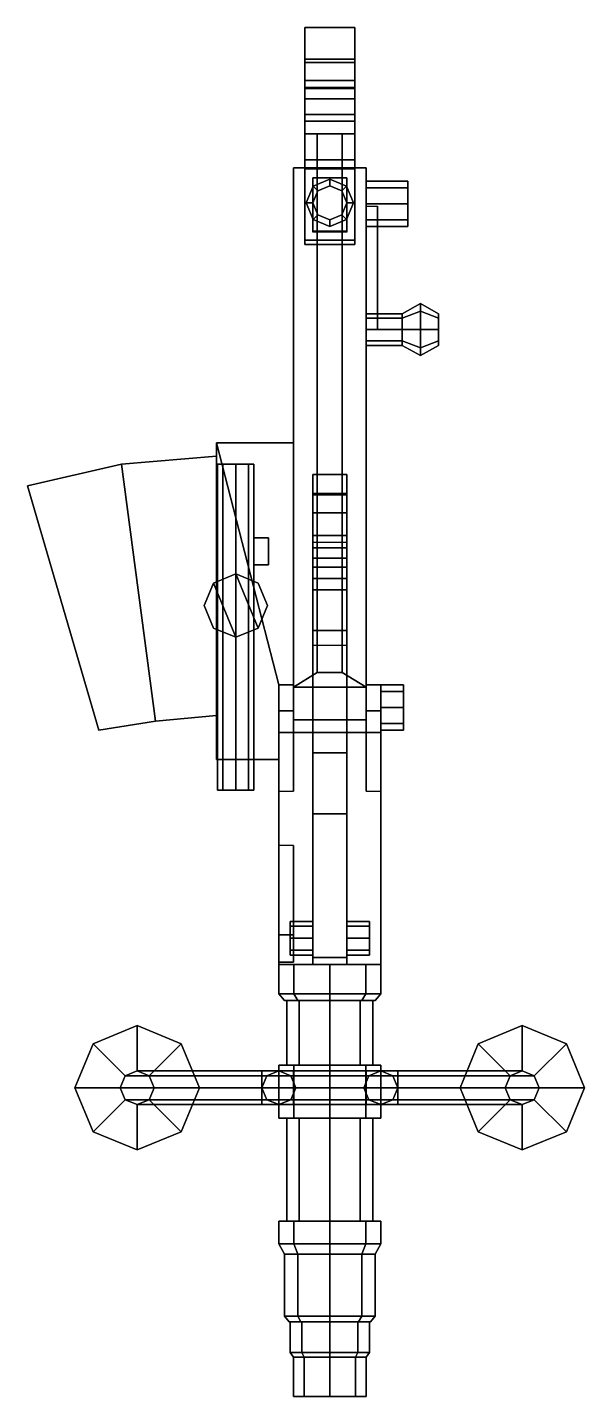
# Model space of a CAD drawing. Extents: x -2.7 to 2.2, y -29.6 to -8.
# Drawn here: x -2.67 to 2.25, y -20.09 to -7.99 of the extents above; entities that cross this region are included whole.
import ezdxf

# ---------------------------------------------------------------- set-up
doc = ezdxf.new("R2010")
doc.units = 0
doc.layers.get('0').update_dxf_attribs({"linetype": 'CONTINUOUS'})

msp = doc.modelspace()

# ---------------------------------------------------------------- linework, layer by layer
for points in [[(-0.22, -8.27, 13.79), (-0.22, -8.62, 14.05), (-0.22, -8.3, 14.32), (-0.22, -7.99, 14.03)], [(0.22, -7.99, 14.03), (0.22, -8.27, 13.79), (-0.22, -8.27, 13.79), (-0.22, -7.99, 14.03)], [(-0.22, -7.99, 14.03), (-0.22, -8.3, 14.32), (0.22, -8.3, 14.32), (0.22, -7.99, 14.03)], [(0.22, -8.3, 14.32), (0.22, -8.62, 14.05), (0.22, -8.27, 13.79), (0.22, -7.99, 14.03)], [(-0.22, -8.46, 13.52), (-0.22, -8.82, 13.69), (-0.22, -8.62, 14.05), (-0.22, -8.27, 13.79)], [(0.22, -8.27, 13.79), (0.22, -8.46, 13.52), (-0.22, -8.46, 13.52), (-0.22, -8.27, 13.79)], [(0.22, -8.46, 12.8), (0.22, -8.27, 12.3), (-0.22, -8.27, 12.3), (-0.22, -8.46, 12.8)], [(-0.22, -8.27, 12.3), (-0.22, -8.53, 12.15), (-0.22, -8.76, 12.77), (-0.22, -8.46, 12.8)], [(0.22, -8.27, 12.3), (0.22, -8.53, 12.15), (-0.22, -8.53, 12.15), (-0.22, -8.27, 12.3)], [(-0.22, -8.3, 14.32), (-0.22, -8.62, 14.05), (0.22, -8.62, 14.05), (0.22, -8.3, 14.32)], [(0.22, -8.62, 14.05), (0.22, -8.82, 13.69), (0.22, -8.46, 13.52), (0.22, -8.27, 13.79)], [(0.22, -8.76, 12.77), (0.22, -8.53, 12.15), (0.22, -8.27, 12.3), (0.22, -8.46, 12.8)], [(-0.22, -8.52, 13.28), (-0.22, -8.82, 13.69), (-0.22, -8.82, 13.69), (-0.22, -8.46, 13.52)], [(0.22, -8.46, 13.52), (0.22, -8.52, 13.28), (-0.22, -8.52, 13.28), (-0.22, -8.46, 13.52)], [(-0.22, -8.46, 12.8), (-0.22, -8.76, 12.77), (-0.22, -8.82, 13.01), (-0.22, -8.52, 13.04)], [(0.22, -8.52, 13.04), (0.22, -8.46, 12.8), (-0.22, -8.46, 12.8), (-0.22, -8.52, 13.04)], [(0.22, -8.82, 13.69), (0.22, -8.82, 13.69), (0.22, -8.52, 13.28), (0.22, -8.46, 13.52)], [(0.22, -8.82, 13.01), (0.22, -8.76, 12.77), (0.22, -8.46, 12.8), (0.22, -8.52, 13.04)], [(-0.22, -8.52, 13.04), (-0.22, -8.82, 13.01), (-0.22, -8.82, 13.69), (-0.22, -8.52, 13.28)], [(0.22, -8.52, 13.28), (0.22, -8.52, 13.04), (-0.22, -8.52, 13.04), (-0.22, -8.52, 13.28)], [(-0.22, -8.76, 12.77), (-0.22, -8.53, 12.15), (0.22, -8.53, 12.15), (0.22, -8.76, 12.77)], [(0.22, -8.82, 13.69), (0.22, -8.82, 13.01), (0.22, -8.52, 13.04), (0.22, -8.52, 13.28)], [(-0.22, -8.62, 14.05), (-0.22, -8.82, 13.69), (0.22, -8.82, 13.69), (0.22, -8.62, 14.05)], [(-0.22, -8.82, 13.01), (-0.22, -8.76, 12.77), (0.22, -8.76, 12.77), (0.22, -8.82, 13.01)], [(-0.22, -8.82, 12.71), (-0.22, -8.93, 12.71), (-0.22, -8.93, 14.15), (-0.22, -8.82, 14.15)], [(0.22, -8.82, 14.15), (0.22, -8.82, 12.71), (-0.22, -8.82, 12.71), (-0.22, -8.82, 14.15)], [(0.22, -8.82, 12.71), (0.22, -8.93, 12.71), (-0.22, -8.93, 12.71), (-0.22, -8.82, 12.71)], [(-0.22, -8.82, 14.15), (-0.22, -8.93, 14.15), (0.22, -8.93, 14.15), (0.22, -8.82, 14.15)], [(0.22, -8.93, 14.15), (0.22, -8.93, 12.71), (0.22, -8.82, 12.71), (0.22, -8.82, 14.15)], [(-0.22, -8.93, 14.15), (-0.22, -8.93, 12.71), (0.22, -8.93, 12.71), (0.22, -8.93, 14.15)], [(0.22, -8.93, 12.94), (0.22, -9.23, 12.94), (-0.22, -9.23, 12.94), (-0.22, -8.93, 12.94)], [(-0.22, -8.93, 13.5), (-0.22, -9.23, 13.5), (0.22, -9.23, 13.5), (0.22, -8.93, 13.5)], [(-0.22, -8.93, 12.94), (-0.22, -9.23, 12.94), (-0.22, -9.23, 13.5), (-0.22, -8.93, 13.5)], [(-0.11, -8.93, 13.91), (-0.11, -13.69, 13.91), (-0.11, -13.69, 14.11), (-0.11, -8.93, 14.11)], [(0.11, -8.93, 13.91), (0.11, -13.69, 13.91), (-0.11, -13.69, 13.91), (-0.11, -8.93, 13.91)], [(-0.11, -8.93, 14.11), (-0.11, -13.69, 14.11), (0.11, -13.69, 14.11), (0.11, -8.93, 14.11)], [(0.11, -13.69, 14.11), (0.11, -13.69, 13.91), (0.11, -8.93, 13.91), (0.11, -8.93, 14.11)], [(0.22, -9.23, 13.5), (0.22, -9.23, 12.94), (0.22, -8.93, 12.94), (0.22, -8.93, 13.5)], [(-0.22, -9.24, 10.44), (-0.22, -9.87, 10.44), (-0.22, -9.91, 10.57), (-0.22, -9.16, 10.57)], [(0.22, -9.16, 10.57), (0.22, -9.24, 10.44), (-0.22, -9.24, 10.44), (-0.22, -9.16, 10.57)], [(-0.22, -9.16, 10.57), (-0.22, -9.91, 10.57), (0.22, -9.91, 10.57), (0.22, -9.16, 10.57)], [(0.22, -9.91, 10.57), (0.22, -9.87, 10.44), (0.22, -9.24, 10.44), (0.22, -9.16, 10.57)], [(-0.32, -9.23, 12.79), (-0.32, -14.22, 12.79), (-0.32, -14.22, 13.7), (-0.32, -9.23, 13.7)], [(-0.32, -9.23, 13.7), (-0.32, -14.22, 13.7), (0.32, -14.22, 13.7), (0.32, -9.23, 13.7)], [(0.32, -9.23, 13.7), (0.32, -9.23, 12.79), (-0.32, -9.23, 12.79), (-0.32, -9.23, 13.7)], [(0.32, -9.23, 12.79), (0.32, -14.22, 12.79), (-0.32, -14.22, 12.79), (-0.32, -9.23, 12.79)], [(0.22, -9.24, 10.44), (0.22, -9.87, 10.44), (-0.22, -9.87, 10.44), (-0.22, -9.24, 10.44)], [(0.32, -14.22, 13.7), (0.32, -14.22, 12.79), (0.32, -9.23, 12.79), (0.32, -9.23, 13.7)], [(-0.148, -9.392, 10.65), (-0.21, -9.54, 10.65), (-0.21, -9.54, 11.31), (-0.148, -9.392, 11.31)], [(-0.148, -9.392, 11.31), (-0.21, -9.54, 11.31), (-0.15, -9.54, 11.31), (-0.106, -9.434, 11.31)], [(0.15, -9.32, 12.79), (0.15, -9.32, 12.31), (-0.15, -9.32, 12.31), (-0.15, -9.32, 12.79)], [(-0.15, -9.32, 12.31), (-0.15, -9.79, 12.31), (-0.15, -9.8, 12.79), (-0.15, -9.32, 12.79)], [(0.15, -9.32, 12.31), (0.15, -9.79, 12.31), (-0.15, -9.79, 12.31), (-0.15, -9.32, 12.31)], [(-0.106, -9.434, 11.31), (-0.15, -9.54, 11.31), (-0.15, -9.54, 12.31), (-0.106, -9.434, 12.31)], [(-0.106, -9.434, 10.57), (-0.15, -9.54, 10.57), (-0.15, -9.54, 10.65), (-0.106, -9.434, 10.65)], [(0, -9.33, 10.65), (-0.148, -9.392, 10.65), (-0.148, -9.392, 11.31), (0, -9.33, 11.31)], [(0, -9.33, 11.31), (-0.148, -9.392, 11.31), (-0.106, -9.434, 11.31), (0, -9.39, 11.31)], [(0, -9.39, 11.31), (-0.106, -9.434, 11.31), (-0.106, -9.434, 12.31), (0, -9.39, 12.31)], [(0, -9.39, 10.57), (-0.106, -9.434, 10.57), (-0.106, -9.434, 10.65), (0, -9.39, 10.65)], [(0.148, -9.392, 10.65), (0, -9.33, 10.65), (0, -9.33, 11.31), (0.148, -9.392, 11.31)], [(0.148, -9.392, 11.31), (0, -9.33, 11.31), (0, -9.39, 11.31), (0.106, -9.434, 11.31)], [(0.106, -9.434, 11.31), (0, -9.39, 11.31), (0, -9.39, 12.31), (0.106, -9.434, 12.31)], [(0.106, -9.434, 10.57), (0, -9.39, 10.57), (0, -9.39, 10.65), (0.106, -9.434, 10.65)], [(0.21, -9.54, 11.31), (0.148, -9.392, 11.31), (0.106, -9.434, 11.31), (0.15, -9.54, 11.31)], [(0.15, -9.54, 11.31), (0.106, -9.434, 11.31), (0.106, -9.434, 12.31), (0.15, -9.54, 12.31)], [(0.15, -9.54, 10.57), (0.106, -9.434, 10.57), (0.106, -9.434, 10.65), (0.15, -9.54, 10.65)], [(0.21, -9.54, 10.65), (0.148, -9.392, 10.65), (0.148, -9.392, 11.31), (0.21, -9.54, 11.31)], [(0.15, -9.8, 12.79), (0.15, -9.79, 12.31), (0.15, -9.32, 12.31), (0.15, -9.32, 12.79)], [(0.69, -9.409, 13.381), (0.69, -9.35, 13.24), (0.32, -9.35, 13.24), (0.32, -9.409, 13.381)], [(0.69, -9.35, 13.24), (0.69, -9.409, 13.099), (0.32, -9.409, 13.099), (0.32, -9.35, 13.24)], [(0.69, -9.55, 13.44), (0.69, -9.409, 13.381), (0.32, -9.409, 13.381), (0.32, -9.55, 13.44)], [(0.69, -9.409, 13.099), (0.69, -9.55, 13.04), (0.32, -9.55, 13.04), (0.32, -9.409, 13.099)], [(0.69, -9.691, 13.381), (0.69, -9.35, 13.24), (0.69, -9.409, 13.381), (0.69, -9.55, 13.44)], [(0.69, -9.75, 13.24), (0.69, -9.409, 13.099), (0.69, -9.35, 13.24), (0.69, -9.691, 13.381)], [(0.69, -9.691, 13.099), (0.69, -9.55, 13.04), (0.69, -9.409, 13.099), (0.69, -9.75, 13.24)], [(-0.21, -9.54, 10.65), (-0.148, -9.688, 10.65), (-0.148, -9.688, 11.31), (-0.21, -9.54, 11.31)], [(-0.21, -9.54, 11.31), (-0.148, -9.688, 11.31), (-0.106, -9.646, 11.31), (-0.15, -9.54, 11.31)], [(-0.15, -9.54, 11.31), (-0.106, -9.646, 11.31), (-0.106, -9.646, 12.31), (-0.15, -9.54, 12.31)], [(-0.15, -9.54, 10.57), (-0.106, -9.646, 10.57), (-0.106, -9.646, 10.65), (-0.15, -9.54, 10.65)], [(0.106, -9.646, 11.31), (0.15, -9.54, 11.31), (0.15, -9.54, 12.31), (0.106, -9.646, 12.31)], [(0.106, -9.646, 10.57), (0.15, -9.54, 10.57), (0.15, -9.54, 10.65), (0.106, -9.646, 10.65)], [(0.148, -9.688, 11.31), (0.21, -9.54, 11.31), (0.15, -9.54, 11.31), (0.106, -9.646, 11.31)], [(0.148, -9.688, 10.65), (0.21, -9.54, 10.65), (0.21, -9.54, 11.31), (0.148, -9.688, 11.31)], [(0.69, -9.691, 13.381), (0.69, -9.55, 13.44), (0.32, -9.55, 13.44), (0.32, -9.691, 13.381)], [(0.69, -9.55, 13.04), (0.69, -9.691, 13.099), (0.32, -9.691, 13.099), (0.32, -9.55, 13.04)], [(-0.148, -9.688, 11.31), (0, -9.75, 11.31), (0, -9.69, 11.31), (-0.106, -9.646, 11.31)], [(-0.106, -9.646, 11.31), (0, -9.69, 11.31), (0, -9.69, 12.31), (-0.106, -9.646, 12.31)], [(-0.106, -9.646, 10.57), (0, -9.69, 10.57), (0, -9.69, 10.65), (-0.106, -9.646, 10.65)], [(0, -9.69, 11.31), (0.106, -9.646, 11.31), (0.106, -9.646, 12.31), (0, -9.69, 12.31)], [(0, -9.69, 10.57), (0.106, -9.646, 10.57), (0.106, -9.646, 10.65), (0, -9.69, 10.65)], [(0, -9.75, 11.31), (0.148, -9.688, 11.31), (0.106, -9.646, 11.31), (0, -9.69, 11.31)], [(0.42, -9.57, 13.06), (0.42, -10.66, 13.11), (0.32, -10.66, 13.11), (0.32, -9.57, 13.06)], [(0.42, -10.66, 13.39), (0.42, -10.66, 13.11), (0.42, -9.57, 13.06), (0.42, -9.69, 13.38)], [(-0.15, -9.8, 12.79), (-0.15, -9.79, 12.31), (0.15, -9.79, 12.31), (0.15, -9.8, 12.79)], [(-0.148, -9.688, 10.65), (0, -9.75, 10.65), (0, -9.75, 11.31), (-0.148, -9.688, 11.31)], [(0, -9.75, 10.65), (0.148, -9.688, 10.65), (0.148, -9.688, 11.31), (0, -9.75, 11.31)], [(0.32, -9.69, 13.38), (0.32, -10.66, 13.39), (0.42, -10.66, 13.39), (0.42, -9.69, 13.38)], [(0.69, -9.75, 13.24), (0.69, -9.691, 13.381), (0.32, -9.691, 13.381), (0.32, -9.75, 13.24)], [(0.69, -9.691, 13.099), (0.69, -9.75, 13.24), (0.32, -9.75, 13.24), (0.32, -9.691, 13.099)], [(-0.22, -9.91, 10.57), (-0.22, -9.87, 10.44), (0.22, -9.87, 10.44), (0.22, -9.91, 10.57)], [(0.64, -10.561, 13.349), (0.64, -10.52, 13.25), (0.32, -10.52, 13.25), (0.32, -10.561, 13.349)], [(0.64, -10.52, 13.25), (0.64, -10.561, 13.151), (0.32, -10.561, 13.151), (0.32, -10.52, 13.25)], [(0.64, -10.52, 13.25), (0.64, -10.561, 13.349), (0.8, -10.497, 13.413), (0.8, -10.43, 13.25)], [(0.64, -10.561, 13.151), (0.64, -10.52, 13.25), (0.8, -10.43, 13.25), (0.8, -10.497, 13.087)], [(0.64, -10.561, 13.349), (0.64, -10.66, 13.39), (0.8, -10.66, 13.48), (0.8, -10.497, 13.413)], [(0.64, -10.66, 13.11), (0.64, -10.561, 13.151), (0.8, -10.497, 13.087), (0.8, -10.66, 13.02)], [(0.96, -10.561, 13.349), (0.96, -10.52, 13.25), (0.8, -10.43, 13.25), (0.8, -10.497, 13.413)], [(0.96, -10.52, 13.25), (0.96, -10.561, 13.151), (0.8, -10.497, 13.087), (0.8, -10.43, 13.25)], [(0.96, -10.66, 13.39), (0.96, -10.561, 13.349), (0.8, -10.497, 13.413), (0.8, -10.66, 13.48)], [(0.96, -10.561, 13.151), (0.96, -10.66, 13.11), (0.8, -10.66, 13.02), (0.8, -10.497, 13.087)], [(0.96, -10.759, 13.349), (0.96, -10.52, 13.25), (0.96, -10.561, 13.349), (0.96, -10.66, 13.39)], [(0.96, -10.8, 13.25), (0.96, -10.561, 13.151), (0.96, -10.52, 13.25), (0.96, -10.759, 13.349)], [(0.64, -10.66, 13.39), (0.64, -10.561, 13.349), (0.32, -10.561, 13.349), (0.32, -10.66, 13.39)], [(0.64, -10.561, 13.151), (0.64, -10.66, 13.11), (0.32, -10.66, 13.11), (0.32, -10.561, 13.151)], [(0.96, -10.759, 13.151), (0.96, -10.66, 13.11), (0.96, -10.561, 13.151), (0.96, -10.8, 13.25)], [(0.64, -10.759, 13.349), (0.64, -10.66, 13.39), (0.32, -10.66, 13.39), (0.32, -10.759, 13.349)], [(0.64, -10.66, 13.11), (0.64, -10.759, 13.151), (0.32, -10.759, 13.151), (0.32, -10.66, 13.11)], [(0.64, -10.8, 13.25), (0.64, -10.759, 13.349), (0.32, -10.759, 13.349), (0.32, -10.8, 13.25)], [(0.64, -10.759, 13.151), (0.64, -10.8, 13.25), (0.32, -10.8, 13.25), (0.32, -10.759, 13.151)], [(0.64, -10.66, 13.39), (0.64, -10.759, 13.349), (0.8, -10.823, 13.413), (0.8, -10.66, 13.48)], [(0.64, -10.759, 13.151), (0.64, -10.66, 13.11), (0.8, -10.66, 13.02), (0.8, -10.823, 13.087)], [(0.64, -10.759, 13.349), (0.64, -10.8, 13.25), (0.8, -10.89, 13.25), (0.8, -10.823, 13.413)], [(0.64, -10.8, 13.25), (0.64, -10.759, 13.151), (0.8, -10.823, 13.087), (0.8, -10.89, 13.25)], [(0.96, -10.759, 13.349), (0.96, -10.66, 13.39), (0.8, -10.66, 13.48), (0.8, -10.823, 13.413)], [(0.96, -10.66, 13.11), (0.96, -10.759, 13.151), (0.8, -10.823, 13.087), (0.8, -10.66, 13.02)], [(0.96, -10.8, 13.25), (0.96, -10.759, 13.349), (0.8, -10.823, 13.413), (0.8, -10.89, 13.25)], [(0.96, -10.759, 13.151), (0.96, -10.8, 13.25), (0.8, -10.89, 13.25), (0.8, -10.823, 13.087)], [(-1, -11.66, 13.09), (-1, -14.46, 13.09), (-1, -14.46, 13.53), (-1, -11.66, 13.53)], [(-0.45, -13.8, 13.09), (-0.45, -14.46, 13.09), (-1, -14.46, 13.09), (-1, -11.66, 13.09)], [(-1, -11.66, 13.53), (-1, -14.46, 13.53), (-0.45, -14.46, 13.53), (-0.45, -13.8, 13.53)], [(-0.32, -11.66, 13.53), (-0.32, -11.66, 13.09), (-1, -11.66, 13.09), (-1, -11.66, 13.53)], [(-0.32, -11.66, 13.09), (-0.32, -13.8, 13.09), (-0.45, -13.8, 13.09), (-1, -11.66, 13.09)], [(-1, -11.66, 13.53), (-0.45, -13.8, 13.53), (-0.32, -13.8, 13.53), (-0.32, -11.66, 13.53)], [(-1.84, -11.85, 13.12), (-1.54, -14.12, 13.12), (-2.04, -14.2, 13.12), (-2.67, -12.04, 13.12)], [(-2.67, -12.04, 13.46), (-2.04, -14.2, 13.46), (-1.54, -14.12, 13.46), (-1.84, -11.85, 13.46)], [(-2.67, -12.04, 13.12), (-2.67, -12.04, 13.46), (-1.84, -11.85, 13.46), (-1.84, -11.85, 13.12)], [(-1.84, -11.85, 13.12), (-1.84, -11.85, 13.46), (-1, -11.78, 13.46), (-1, -11.78, 13.12)], [(-1.84, -11.85, 13.46), (-1.54, -14.12, 13.46), (-1, -14.07, 13.46), (-1, -11.78, 13.46)], [(-1, -11.78, 13.12), (-1, -14.07, 13.12), (-1.54, -14.12, 13.12), (-1.84, -11.85, 13.12)], [(-0.943, -11.85, 14.033), (-0.99, -11.85, 13.92), (-0.99, -14.73, 13.92), (-0.943, -14.73, 14.033)], [(-0.99, -11.85, 13.92), (-0.943, -11.85, 13.807), (-0.943, -14.73, 13.807), (-0.99, -14.73, 13.92)], [(-0.717, -11.85, 14.033), (-0.99, -11.85, 13.92), (-0.943, -11.85, 14.033), (-0.83, -11.85, 14.08)], [(-0.67, -11.85, 13.92), (-0.943, -11.85, 13.807), (-0.99, -11.85, 13.92), (-0.717, -11.85, 14.033)], [(-0.83, -11.85, 14.08), (-0.943, -11.85, 14.033), (-0.943, -14.73, 14.033), (-0.83, -14.73, 14.08)], [(-0.943, -11.85, 13.807), (-0.83, -11.85, 13.76), (-0.83, -14.73, 13.76), (-0.943, -14.73, 13.807)], [(-0.717, -11.85, 13.807), (-0.83, -11.85, 13.76), (-0.943, -11.85, 13.807), (-0.67, -11.85, 13.92)], [(-0.717, -11.85, 14.033), (-0.83, -11.85, 14.08), (-0.83, -14.73, 14.08), (-0.717, -14.73, 14.033)], [(-0.83, -11.85, 13.76), (-0.717, -11.85, 13.807), (-0.717, -14.73, 13.807), (-0.83, -14.73, 13.76)], [(-0.67, -11.85, 13.92), (-0.717, -11.85, 14.033), (-0.717, -14.73, 14.033), (-0.67, -14.73, 13.92)], [(-0.717, -11.85, 13.807), (-0.67, -11.85, 13.92), (-0.67, -14.73, 13.92), (-0.717, -14.73, 13.807)], [(-0.15, -11.94, 12.02), (-0.15, -12.48, 12.03), (-0.15, -12.59, 12.36), (-0.15, -12.12, 12.59)], [(0.15, -12.12, 12.59), (0.15, -11.94, 12.02), (-0.15, -11.94, 12.02), (-0.15, -12.12, 12.59)], [(0.15, -11.94, 12.02), (0.15, -11.94, 11.91), (-0.15, -11.94, 11.91), (-0.15, -11.94, 12.02)], [(-0.15, -11.94, 11.91), (-0.15, -12.48, 11.75), (-0.15, -12.48, 12.03), (-0.15, -11.94, 12.02)], [(-0.15, -12.11, 11.8), (-0.15, -12.28, 11.74), (-0.15, -12.48, 11.75), (-0.15, -11.94, 11.91)], [(0.15, -11.94, 11.91), (0.15, -12.11, 11.8), (-0.15, -12.11, 11.8), (-0.15, -11.94, 11.91)], [(0.15, -12.59, 12.36), (0.15, -12.48, 12.03), (0.15, -11.94, 12.02), (0.15, -12.12, 12.59)], [(0.15, -12.48, 12.03), (0.15, -12.48, 11.75), (0.15, -11.94, 11.91), (0.15, -11.94, 12.02)], [(0.15, -12.48, 11.75), (0.15, -12.28, 11.74), (0.15, -12.11, 11.8), (0.15, -11.94, 11.91)], [(-2.04, -14.2, 13.12), (-2.04, -14.2, 13.46), (-2.67, -12.04, 13.46), (-2.67, -12.04, 13.12)], [(0.15, -12.11, 11.8), (0.15, -12.28, 11.74), (-0.15, -12.28, 11.74), (-0.15, -12.11, 11.8)], [(0.15, -12.12, 12.79), (0.15, -12.12, 12.59), (-0.15, -12.12, 12.59), (-0.15, -12.12, 12.79)], [(-0.15, -12.12, 12.59), (-0.15, -12.59, 12.36), (-0.15, -12.68, 12.79), (-0.15, -12.12, 12.79)], [(-0.15, -12.12, 12.79), (-0.15, -12.68, 12.79), (0.15, -12.68, 12.79), (0.15, -12.12, 12.79)], [(0.15, -12.68, 12.79), (0.15, -12.59, 12.36), (0.15, -12.12, 12.59), (0.15, -12.12, 12.79)], [(-0.15, -12.48, 11.75), (-0.15, -12.28, 11.74), (0.15, -12.28, 11.74), (0.15, -12.48, 11.75)], [(-0.67, -12.5, 13.53), (-0.67, -12.74, 13.53), (-0.67, -12.74, 14.35), (-0.67, -12.5, 14.35)], [(-0.54, -12.5, 14.35), (-0.54, -12.5, 13.53), (-0.67, -12.5, 13.53), (-0.67, -12.5, 14.35)], [(-0.67, -12.5, 14.35), (-0.67, -12.74, 14.35), (-0.54, -12.74, 14.35), (-0.54, -12.5, 14.35)], [(-0.54, -12.74, 14.35), (-0.54, -12.74, 13.53), (-0.54, -12.5, 13.53), (-0.54, -12.5, 14.35)], [(-0.15, -12.59, 12.36), (-0.15, -12.48, 12.03), (0.15, -12.48, 12.03), (0.15, -12.59, 12.36)], [(-0.15, -12.48, 12.03), (-0.15, -12.48, 11.75), (0.15, -12.48, 11.75), (0.15, -12.48, 12.03)], [(-0.15, -12.54, 12.21), (-0.15, -12.76, 12.14), (-0.15, -12.96, 12.26), (-0.15, -12.59, 12.36)], [(0.15, -12.54, 12.21), (0.15, -12.76, 12.14), (-0.15, -12.76, 12.14), (-0.15, -12.54, 12.21)], [(0.15, -12.96, 12.26), (0.15, -12.76, 12.14), (0.15, -12.54, 12.21), (0.15, -12.59, 12.36)], [(-0.15, -12.68, 12.79), (-0.15, -12.59, 12.36), (0.15, -12.59, 12.36), (0.15, -12.68, 12.79)], [(-0.15, -12.59, 12.36), (-0.15, -12.96, 12.26), (0.15, -12.96, 12.26), (0.15, -12.59, 12.36)], [(-0.83, -12.82, 14.08), (-1.028, -12.902, 14.08), (-1.028, -12.902, 14.29), (-0.83, -12.82, 14.29)], [(-0.632, -13.298, 14.29), (-0.83, -12.82, 14.29), (-1.028, -12.902, 14.29), (-0.83, -13.38, 14.29)], [(-0.632, -12.902, 14.08), (-0.83, -12.82, 14.08), (-0.83, -12.82, 14.29), (-0.632, -12.902, 14.29)], [(-0.55, -13.1, 14.29), (-0.632, -12.902, 14.29), (-0.83, -12.82, 14.29), (-0.632, -13.298, 14.29)], [(-0.67, -12.74, 14.35), (-0.67, -12.74, 13.53), (-0.54, -12.74, 13.53), (-0.54, -12.74, 14.35)], [(-0.15, -12.76, 12.14), (-0.15, -12.86, 11.97), (-0.15, -13.32, 12.26), (-0.15, -12.96, 12.26)], [(0.15, -12.76, 12.14), (0.15, -12.86, 11.97), (-0.15, -12.86, 11.97), (-0.15, -12.76, 12.14)], [(0.15, -13.32, 12.26), (0.15, -12.86, 11.97), (0.15, -12.76, 12.14), (0.15, -12.96, 12.26)], [(-1.028, -12.902, 14.08), (-1.11, -13.1, 14.08), (-1.11, -13.1, 14.29), (-1.028, -12.902, 14.29)], [(-0.83, -13.38, 14.29), (-1.028, -12.902, 14.29), (-1.11, -13.1, 14.29), (-1.028, -13.298, 14.29)], [(-0.55, -13.1, 14.08), (-0.632, -12.902, 14.08), (-0.632, -12.902, 14.29), (-0.55, -13.1, 14.29)], [(-0.15, -12.86, 11.97), (-0.15, -14.4, 11.97), (-0.15, -14.94, 12.44), (-0.15, -13.32, 12.26)], [(0.15, -12.86, 11.97), (0.15, -14.4, 11.97), (-0.15, -14.4, 11.97), (-0.15, -12.86, 11.97)], [(0.15, -14.94, 12.44), (0.15, -14.4, 11.97), (0.15, -12.86, 11.97), (0.15, -13.32, 12.26)], [(-0.15, -12.96, 12.26), (-0.15, -13.32, 12.26), (0.15, -13.32, 12.26), (0.15, -12.96, 12.26)], [(-1.11, -13.1, 14.08), (-1.028, -13.298, 14.08), (-1.028, -13.298, 14.29), (-1.11, -13.1, 14.29)], [(-0.632, -13.298, 14.08), (-0.55, -13.1, 14.08), (-0.55, -13.1, 14.29), (-0.632, -13.298, 14.29)], [(-1.028, -13.298, 14.08), (-0.83, -13.38, 14.08), (-0.83, -13.38, 14.29), (-1.028, -13.298, 14.29)], [(-0.83, -13.38, 14.08), (-0.632, -13.298, 14.08), (-0.632, -13.298, 14.29), (-0.83, -13.38, 14.29)], [(-0.15, -13.32, 12.26), (-0.15, -14.94, 12.44), (-0.15, -16.27, 12.79), (-0.15, -13.45, 12.79)], [(0.15, -13.45, 12.79), (0.15, -13.32, 12.26), (-0.15, -13.32, 12.26), (-0.15, -13.45, 12.79)], [(0.15, -16.27, 12.79), (0.15, -14.94, 12.44), (0.15, -13.32, 12.26), (0.15, -13.45, 12.79)], [(-0.11, -13.69, 14.11), (-0.32, -13.82, 14.11), (0.32, -13.82, 14.11), (0.11, -13.69, 14.11)], [(-0.11, -13.69, 13.91), (-0.32, -13.82, 13.91), (-0.32, -13.82, 14.11), (-0.11, -13.69, 14.11)], [(0.11, -13.69, 13.91), (0.32, -13.82, 13.91), (-0.32, -13.82, 13.91), (-0.11, -13.69, 13.91)], [(0.32, -13.82, 14.11), (0.32, -13.82, 13.91), (0.11, -13.69, 13.91), (0.11, -13.69, 14.11)], [(-0.45, -14.22, 13.7), (-0.45, -14.74, 13.7), (-0.45, -14.03, 14.15), (-0.45, -13.8, 14.15)], [(-0.32, -13.8, 14.15), (-0.32, -14.22, 13.7), (-0.45, -14.22, 13.7), (-0.45, -13.8, 14.15)], [(-0.45, -13.8, 14.15), (-0.45, -14.03, 14.15), (-0.32, -14.03, 14.15), (-0.32, -13.8, 14.15)], [(-0.32, -14.03, 14.15), (-0.32, -14.74, 13.7), (-0.32, -14.22, 13.7), (-0.32, -13.8, 14.15)], [(-0.32, -14.11, 13.91), (-0.32, -13.82, 13.91), (0.32, -13.82, 13.91), (0.32, -14.11, 13.91)], [(0.32, -14.11, 14.11), (0.32, -13.82, 14.11), (-0.32, -13.82, 14.11), (-0.32, -14.11, 14.11)], [(-0.32, -13.82, 14.11), (-0.32, -13.82, 13.91), (-0.32, -14.11, 13.91), (-0.32, -14.11, 14.11)], [(0.32, -13.8, 14.15), (0.32, -14.03, 14.15), (0.45, -14.03, 14.15), (0.45, -13.8, 14.15)], [(0.45, -13.8, 14.15), (0.45, -14.22, 13.7), (0.32, -14.22, 13.7), (0.32, -13.8, 14.15)], [(0.32, -14.22, 13.7), (0.32, -14.74, 13.7), (0.32, -14.03, 14.15), (0.32, -13.8, 14.15)], [(0.32, -14.11, 13.91), (0.32, -13.82, 13.91), (0.32, -13.82, 14.11), (0.32, -14.11, 14.11)], [(0.45, -14.03, 14.15), (0.45, -14.74, 13.7), (0.45, -14.22, 13.7), (0.45, -13.8, 14.15)], [(0.65, -13.859, 14.101), (0.65, -13.8, 13.96), (0.45, -13.8, 13.96), (0.45, -13.859, 14.101)], [(0.65, -13.8, 13.96), (0.65, -13.859, 13.819), (0.45, -13.859, 13.819), (0.45, -13.8, 13.96)], [(0.45, -13.8, 13.96), (0.45, -13.859, 13.819), (0.45, -14, 13.76), (0.45, -14.141, 13.819)], [(0.45, -13.8, 13.96), (0.45, -14.141, 13.819), (0.45, -14.2, 13.96), (0.45, -14.141, 14.101)], [(0.45, -13.859, 14.101), (0.45, -13.8, 13.96), (0.45, -14.141, 14.101), (0.45, -14, 14.16)], [(0.65, -14, 14.16), (0.65, -13.859, 14.101), (0.45, -13.859, 14.101), (0.45, -14, 14.16)], [(0.65, -13.859, 13.819), (0.65, -14, 13.76), (0.45, -14, 13.76), (0.45, -13.859, 13.819)], [(0.65, -14.2, 13.96), (0.65, -13.859, 13.819), (0.65, -13.8, 13.96), (0.65, -13.859, 14.101)], [(0.65, -14.141, 14.101), (0.65, -14.2, 13.96), (0.65, -13.859, 14.101), (0.65, -14, 14.16)], [(0.65, -14.2, 13.96), (0.65, -14.141, 13.819), (0.65, -14, 13.76), (0.65, -13.859, 13.819)], [(-0.45, -14.03, 14.15), (-0.45, -14.74, 13.7), (-0.32, -14.74, 13.7), (-0.32, -14.03, 14.15)], [(0.32, -14.03, 14.15), (0.32, -14.74, 13.7), (0.45, -14.74, 13.7), (0.45, -14.03, 14.15)], [(0.65, -14.141, 14.101), (0.65, -14, 14.16), (0.45, -14, 14.16), (0.45, -14.141, 14.101)], [(0.65, -14, 13.76), (0.65, -14.141, 13.819), (0.45, -14.141, 13.819), (0.45, -14, 13.76)], [(-1.54, -14.12, 13.12), (-1.54, -14.12, 13.46), (-2.04, -14.2, 13.46), (-2.04, -14.2, 13.12)], [(-1, -14.07, 13.12), (-1, -14.07, 13.46), (-1.54, -14.12, 13.46), (-1.54, -14.12, 13.12)], [(-0.32, -14.11, 14.11), (-0.32, -14.11, 13.91), (0.32, -14.11, 13.91), (0.32, -14.11, 14.11)], [(0.65, -14.2, 13.96), (0.65, -14.141, 14.101), (0.45, -14.141, 14.101), (0.45, -14.2, 13.96)], [(0.65, -14.141, 13.819), (0.65, -14.2, 13.96), (0.45, -14.2, 13.96), (0.45, -14.141, 13.819)], [(0.45, -14.22, 13.7), (0.45, -14.22, 12.79), (-0.45, -14.22, 12.79), (-0.45, -14.22, 13.7)], [(-0.45, -14.22, 12.79), (-0.45, -16.27, 12.79), (-0.45, -16.27, 13.7), (-0.45, -14.22, 13.7)], [(0.45, -14.22, 12.79), (0.45, -16.27, 12.79), (-0.45, -16.27, 12.79), (-0.45, -14.22, 12.79)], [(-0.45, -14.22, 13.7), (-0.45, -16.27, 13.7), (0.45, -16.27, 13.7), (0.45, -14.22, 13.7)], [(-0.32, -14.22, 13.7), (-0.32, -14.22, 12.79), (0.32, -14.22, 12.79), (0.32, -14.22, 13.7)], [(0.45, -16.27, 13.7), (0.45, -16.27, 12.79), (0.45, -14.22, 12.79), (0.45, -14.22, 13.7)], [(-1, -14.46, 13.53), (-1, -14.46, 13.09), (-0.45, -14.46, 13.09), (-0.45, -14.46, 13.53)], [(-0.15, -14.94, 12.44), (-0.15, -14.4, 11.97), (0.15, -14.4, 11.97), (0.15, -14.94, 12.44)], [(-0.67, -14.73, 13.92), (-0.943, -14.73, 14.033), (-0.99, -14.73, 13.92), (-0.717, -14.73, 13.807)], [(-0.717, -14.73, 13.807), (-0.99, -14.73, 13.92), (-0.943, -14.73, 13.807), (-0.83, -14.73, 13.76)], [(-0.717, -14.73, 14.033), (-0.83, -14.73, 14.08), (-0.943, -14.73, 14.033), (-0.67, -14.73, 13.92)], [(-0.15, -14.94, 12.44), (-0.15, -16.21, 12.49), (-0.15, -16.27, 12.79)], [(0.15, -14.94, 12.44), (0.15, -16.21, 12.49), (-0.15, -16.21, 12.49), (-0.15, -14.94, 12.44)], [(0.15, -16.27, 12.79), (0.15, -16.21, 12.49), (0.15, -14.94, 12.44), (0.15, -16.27, 12.79)], [(-0.45, -15.22, 13.7), (-0.45, -16.25, 13.7), (-0.45, -16.25, 13.91), (-0.45, -16.01, 13.91)], [(-0.32, -16.01, 13.91), (-0.32, -15.22, 13.7), (-0.45, -15.22, 13.7), (-0.45, -16.01, 13.91)], [(-0.32, -16.25, 13.91), (-0.32, -16.25, 13.7), (-0.32, -15.22, 13.7), (-0.32, -16.01, 13.91)], [(-0.15, -15.934, 12.746), (-0.15, -15.89, 12.64), (-0.35, -15.89, 12.64), (-0.35, -15.934, 12.746)], [(-0.15, -15.89, 12.64), (-0.15, -15.934, 12.534), (-0.35, -15.934, 12.534), (-0.35, -15.89, 12.64)], [(-0.35, -15.934, 12.534), (-0.35, -16.19, 12.64), (-0.35, -16.146, 12.746), (-0.35, -15.89, 12.64)], [(-0.35, -15.89, 12.64), (-0.35, -16.146, 12.746), (-0.35, -16.04, 12.79), (-0.35, -15.934, 12.746)], [(-0.15, -16.04, 12.79), (-0.15, -15.934, 12.746), (-0.35, -15.934, 12.746), (-0.35, -16.04, 12.79)], [(-0.15, -15.934, 12.534), (-0.15, -16.04, 12.49), (-0.35, -16.04, 12.49), (-0.35, -15.934, 12.534)], [(-0.35, -16.04, 12.49), (-0.35, -16.146, 12.534), (-0.35, -16.19, 12.64), (-0.35, -15.934, 12.534)], [(0.35, -15.934, 12.746), (0.35, -15.89, 12.64), (0.15, -15.89, 12.64), (0.15, -15.934, 12.746)], [(0.35, -15.89, 12.64), (0.35, -15.934, 12.534), (0.15, -15.934, 12.534), (0.15, -15.89, 12.64)], [(0.35, -16.04, 12.79), (0.35, -15.934, 12.746), (0.15, -15.934, 12.746), (0.15, -16.04, 12.79)], [(0.35, -15.934, 12.534), (0.35, -16.04, 12.49), (0.15, -16.04, 12.49), (0.15, -15.934, 12.534)], [(0.35, -16.146, 12.534), (0.35, -15.89, 12.64), (0.35, -15.934, 12.746), (0.35, -16.19, 12.64)], [(0.35, -16.04, 12.49), (0.35, -15.934, 12.534), (0.35, -15.89, 12.64), (0.35, -16.146, 12.534)], [(0.35, -16.19, 12.64), (0.35, -15.934, 12.746), (0.35, -16.04, 12.79), (0.35, -16.146, 12.746)], [(-0.45, -16.01, 13.91), (-0.45, -16.25, 13.91), (-0.32, -16.25, 13.91), (-0.32, -16.01, 13.91)], [(-0.15, -16.146, 12.746), (-0.15, -16.04, 12.79), (-0.35, -16.04, 12.79), (-0.35, -16.146, 12.746)], [(-0.15, -16.04, 12.49), (-0.15, -16.146, 12.534), (-0.35, -16.146, 12.534), (-0.35, -16.04, 12.49)], [(0.35, -16.146, 12.746), (0.35, -16.04, 12.79), (0.15, -16.04, 12.79), (0.15, -16.146, 12.746)], [(0.35, -16.04, 12.49), (0.35, -16.146, 12.534), (0.15, -16.146, 12.534), (0.15, -16.04, 12.49)], [(-0.15, -16.19, 12.64), (-0.15, -16.146, 12.746), (-0.35, -16.146, 12.746), (-0.35, -16.19, 12.64)], [(-0.15, -16.146, 12.534), (-0.15, -16.19, 12.64), (-0.35, -16.19, 12.64), (-0.35, -16.146, 12.534)], [(-0.15, -16.27, 12.79), (-0.15, -16.21, 12.49), (0.15, -16.21, 12.49), (0.15, -16.27, 12.79)], [(0.35, -16.19, 12.64), (0.35, -16.146, 12.746), (0.15, -16.146, 12.746), (0.15, -16.19, 12.64)], [(0.35, -16.146, 12.534), (0.35, -16.19, 12.64), (0.15, -16.19, 12.64), (0.15, -16.146, 12.534)], [(-0.45, -16.25, 13.91), (-0.45, -16.25, 13.7), (-0.32, -16.25, 13.7), (-0.32, -16.25, 13.91)], [(-0.318, -16.27, 13.568), (-0.45, -16.27, 13.25), (-0.45, -16.53, 13.25), (-0.318, -16.53, 13.568)], [(-0.45, -16.27, 13.25), (-0.318, -16.27, 12.932), (-0.318, -16.53, 12.932), (-0.45, -16.53, 13.25)], [(-0.45, -16.27, 13.7), (-0.45, -16.27, 12.79), (0.45, -16.27, 12.79), (0.45, -16.27, 13.7)], [(0, -16.27, 13.7), (-0.318, -16.27, 13.568), (-0.318, -16.53, 13.568), (0, -16.53, 13.7)], [(-0.318, -16.27, 12.932), (0, -16.27, 12.8), (0, -16.53, 12.8), (-0.318, -16.53, 12.932)], [(-0.15, -16.27, 12.79), (-0.15, -16.27, 12.79), (0.15, -16.27, 12.79)], [(0.318, -16.27, 13.568), (0, -16.27, 13.7), (0, -16.53, 13.7), (0.318, -16.53, 13.568)], [(0, -16.27, 12.8), (0.318, -16.27, 12.932), (0.318, -16.53, 12.932), (0, -16.53, 12.8)], [(0.45, -16.27, 13.25), (0.318, -16.27, 13.568), (0.318, -16.53, 13.568), (0.45, -16.53, 13.25)], [(0.318, -16.27, 12.932), (0.45, -16.27, 13.25), (0.45, -16.53, 13.25), (0.318, -16.53, 12.932)], [(-0.283, -16.59, 12.967), (-0.4, -16.59, 13.25), (-0.45, -16.53, 13.25), (-0.318, -16.53, 12.932)], [(-0.4, -16.59, 13.25), (-0.283, -16.59, 13.533), (-0.318, -16.53, 13.568), (-0.45, -16.53, 13.25)], [(0, -16.59, 12.85), (-0.283, -16.59, 12.967), (-0.318, -16.53, 12.932), (0, -16.53, 12.8)], [(-0.283, -16.59, 13.533), (0, -16.59, 13.65), (0, -16.53, 13.7), (-0.318, -16.53, 13.568)], [(0.283, -16.59, 12.967), (0, -16.59, 12.85), (0, -16.53, 12.8), (0.318, -16.53, 12.932)], [(0, -16.59, 13.65), (0.283, -16.59, 13.533), (0.318, -16.53, 13.568), (0, -16.53, 13.7)], [(0.4, -16.59, 13.25), (0.283, -16.59, 12.967), (0.318, -16.53, 12.932), (0.45, -16.53, 13.25)], [(0.283, -16.59, 13.533), (0.4, -16.59, 13.25), (0.45, -16.53, 13.25), (0.318, -16.53, 13.568)], [(-0.269, -16.59, 13.519), (-0.38, -16.59, 13.25), (-0.38, -17.16, 13.25), (-0.269, -17.16, 13.519)], [(-0.38, -16.59, 13.25), (-0.269, -16.59, 12.981), (-0.269, -17.16, 12.981), (-0.38, -17.16, 13.25)], [(0, -16.59, 13.63), (-0.269, -16.59, 13.519), (-0.269, -17.16, 13.519), (0, -17.16, 13.63)], [(-0.269, -16.59, 12.981), (0, -16.59, 12.87), (0, -17.16, 12.87), (-0.269, -17.16, 12.981)], [(0.269, -16.59, 13.519), (0, -16.59, 13.63), (0, -17.16, 13.63), (0.269, -17.16, 13.519)], [(0, -16.59, 12.87), (0.269, -16.59, 12.981), (0.269, -17.16, 12.981), (0, -17.16, 12.87)], [(0.38, -16.59, 13.25), (0.269, -16.59, 13.519), (0.269, -17.16, 13.519), (0.38, -17.16, 13.25)], [(0.269, -16.59, 12.981), (0.38, -16.59, 13.25), (0.38, -17.16, 13.25), (0.269, -17.16, 12.981)], [(-2.089, -16.971, 10.7), (-1.7, -16.81, 10.7), (-1.7, -16.81, 10.65), (-2.089, -16.971, 10.65)], [(-1.806, -17.254, 10.7), (-1.7, -17.21, 10.7), (-1.7, -16.81, 10.7), (-2.089, -16.971, 10.7)], [(-1.7, -16.81, 10.7), (-1.311, -16.971, 10.7), (-1.311, -16.971, 10.65), (-1.7, -16.81, 10.65)], [(-1.7, -17.21, 10.7), (-1.594, -17.254, 10.7), (-1.311, -16.971, 10.7), (-1.7, -16.81, 10.7)], [(1.311, -16.971, 10.7), (1.7, -16.81, 10.7), (1.7, -16.81, 10.65), (1.311, -16.971, 10.65)], [(1.594, -17.254, 10.7), (1.7, -17.21, 10.7), (1.7, -16.81, 10.7), (1.311, -16.971, 10.7)], [(1.7, -16.81, 10.7), (2.089, -16.971, 10.7), (2.089, -16.971, 10.65), (1.7, -16.81, 10.65)], [(1.7, -17.21, 10.7), (1.806, -17.254, 10.7), (2.089, -16.971, 10.7), (1.7, -16.81, 10.7)], [(-2.25, -17.36, 10.7), (-2.089, -16.971, 10.7), (-2.089, -16.971, 10.65), (-2.25, -17.36, 10.65)], [(-1.85, -17.36, 10.7), (-1.806, -17.254, 10.7), (-2.089, -16.971, 10.7), (-2.25, -17.36, 10.7)], [(-1.594, -17.254, 10.7), (-1.55, -17.36, 10.7), (-1.15, -17.36, 10.7), (-1.311, -16.971, 10.7)], [(-1.311, -16.971, 10.7), (-1.15, -17.36, 10.7), (-1.15, -17.36, 10.65), (-1.311, -16.971, 10.65)], [(1.15, -17.36, 10.7), (1.311, -16.971, 10.7), (1.311, -16.971, 10.65), (1.15, -17.36, 10.65)], [(1.55, -17.36, 10.7), (1.594, -17.254, 10.7), (1.311, -16.971, 10.7), (1.15, -17.36, 10.7)], [(1.806, -17.254, 10.7), (1.85, -17.36, 10.7), (2.25, -17.36, 10.7), (2.089, -16.971, 10.7)], [(2.089, -16.971, 10.7), (2.25, -17.36, 10.7), (2.25, -17.36, 10.65), (2.089, -16.971, 10.65)], [(-0.318, -17.16, 13.568), (-0.45, -17.16, 13.25), (-0.45, -17.63, 13.25), (-0.318, -17.63, 13.568)], [(-0.45, -17.16, 13.25), (-0.318, -17.16, 12.932), (-0.318, -17.63, 12.932), (-0.45, -17.63, 13.25)], [(-0.38, -17.16, 13.25), (-0.269, -17.16, 12.981), (-0.318, -17.16, 12.932), (-0.45, -17.16, 13.25)], [(-0.269, -17.16, 13.519), (-0.38, -17.16, 13.25), (-0.45, -17.16, 13.25), (-0.318, -17.16, 13.568)], [(0, -17.16, 13.7), (-0.318, -17.16, 13.568), (-0.318, -17.63, 13.568), (0, -17.63, 13.7)], [(-0.318, -17.16, 12.932), (0, -17.16, 12.8), (0, -17.63, 12.8), (-0.318, -17.63, 12.932)], [(-0.269, -17.16, 12.981), (0, -17.16, 12.87), (0, -17.16, 12.8), (-0.318, -17.16, 12.932)], [(0, -17.16, 13.63), (-0.269, -17.16, 13.519), (-0.318, -17.16, 13.568), (0, -17.16, 13.7)], [(0.318, -17.16, 13.568), (0, -17.16, 13.7), (0, -17.63, 13.7), (0.318, -17.63, 13.568)], [(0, -17.16, 12.8), (0.318, -17.16, 12.932), (0.318, -17.63, 12.932), (0, -17.63, 12.8)], [(0, -17.16, 12.87), (0.269, -17.16, 12.981), (0.318, -17.16, 12.932), (0, -17.16, 12.8)], [(0.269, -17.16, 13.519), (0, -17.16, 13.63), (0, -17.16, 13.7), (0.318, -17.16, 13.568)], [(0.269, -17.16, 12.981), (0.38, -17.16, 13.25), (0.45, -17.16, 13.25), (0.318, -17.16, 12.932)], [(0.38, -17.16, 13.25), (0.269, -17.16, 13.519), (0.318, -17.16, 13.568), (0.45, -17.16, 13.25)], [(0.45, -17.16, 13.25), (0.318, -17.16, 13.568), (0.318, -17.63, 13.568), (0.45, -17.63, 13.25)], [(0.318, -17.16, 12.932), (0.45, -17.16, 13.25), (0.45, -17.63, 13.25), (0.318, -17.63, 12.932)], [(-1.806, -17.254, 10.7), (-1.85, -17.36, 10.7), (-0.6, -17.36, 11.9), (-0.556, -17.254, 11.9)], [(-1.7, -17.21, 10.7), (-1.806, -17.254, 10.7), (-0.556, -17.254, 11.9), (-0.45, -17.21, 11.9)], [(-1.594, -17.254, 10.7), (-1.7, -17.21, 10.7), (-0.45, -17.21, 11.9), (-0.344, -17.254, 11.9)], [(-1.55, -17.36, 10.7), (-1.594, -17.254, 10.7), (-0.344, -17.254, 11.9), (-0.3, -17.36, 11.9)], [(0.6, -17.254, 12.156), (0.6, -17.21, 12.05), (-0.6, -17.21, 12.05), (-0.6, -17.254, 12.156)], [(0.6, -17.21, 12.05), (0.6, -17.254, 11.944), (-0.6, -17.254, 11.944), (-0.6, -17.21, 12.05)], [(-0.6, -17.254, 11.944), (-0.6, -17.36, 12.2), (-0.6, -17.254, 12.156), (-0.6, -17.21, 12.05)], [(-0.556, -17.254, 11.9), (-0.6, -17.36, 11.9), (-0.6, -17.36, 11.9), (-0.556, -17.254, 11.944)], [(0.6, -17.36, 12.2), (0.6, -17.254, 12.156), (-0.6, -17.254, 12.156), (-0.6, -17.36, 12.2)], [(0.6, -17.254, 11.944), (0.6, -17.36, 11.9), (-0.6, -17.36, 11.9), (-0.6, -17.254, 11.944)], [(-0.6, -17.36, 11.9), (-0.6, -17.466, 12.156), (-0.6, -17.36, 12.2), (-0.6, -17.254, 11.944)], [(-0.45, -17.21, 11.9), (-0.556, -17.254, 11.9), (-0.556, -17.254, 11.944), (-0.45, -17.21, 12.05)], [(-0.344, -17.254, 11.9), (-0.45, -17.21, 11.9), (-0.45, -17.21, 12.05), (-0.344, -17.254, 11.944)], [(-0.3, -17.36, 11.9), (-0.344, -17.254, 11.9), (-0.344, -17.254, 11.944), (-0.3, -17.36, 11.9)], [(-0.32, -17.21, 12.05), (-0.32, -17.51, 12.05), (-0.32, -17.51, 12.93), (-0.32, -17.21, 12.93)], [(0.32, -17.21, 12.93), (0.32, -17.21, 12.05), (-0.32, -17.21, 12.05), (-0.32, -17.21, 12.93)], [(1.594, -17.254, 10.7), (1.55, -17.36, 10.7), (0.3, -17.36, 11.9), (0.344, -17.254, 11.9)], [(0.344, -17.254, 11.9), (0.3, -17.36, 11.9), (0.3, -17.36, 11.9), (0.344, -17.254, 11.944)], [(0.32, -17.51, 12.93), (0.32, -17.51, 12.05), (0.32, -17.21, 12.05), (0.32, -17.21, 12.93)], [(1.7, -17.21, 10.7), (1.594, -17.254, 10.7), (0.344, -17.254, 11.9), (0.45, -17.21, 11.9)], [(0.45, -17.21, 11.9), (0.344, -17.254, 11.9), (0.344, -17.254, 11.944), (0.45, -17.21, 12.05)], [(1.806, -17.254, 10.7), (1.7, -17.21, 10.7), (0.45, -17.21, 11.9), (0.556, -17.254, 11.9)], [(0.556, -17.254, 11.9), (0.45, -17.21, 11.9), (0.45, -17.21, 12.05), (0.556, -17.254, 11.944)], [(1.85, -17.36, 10.7), (1.806, -17.254, 10.7), (0.556, -17.254, 11.9), (0.6, -17.36, 11.9)], [(0.6, -17.36, 11.9), (0.556, -17.254, 11.9), (0.556, -17.254, 11.944), (0.6, -17.36, 11.9)], [(0.6, -17.254, 11.944), (0.6, -17.21, 12.05), (0.6, -17.254, 12.156), (0.6, -17.36, 11.9)], [(0.6, -17.36, 11.9), (0.6, -17.254, 12.156), (0.6, -17.36, 12.2), (0.6, -17.466, 11.944)], [(-2.089, -17.749, 10.7), (-2.25, -17.36, 10.7), (-2.25, -17.36, 10.65), (-2.089, -17.749, 10.65)], [(-1.806, -17.466, 10.7), (-1.85, -17.36, 10.7), (-2.25, -17.36, 10.7), (-2.089, -17.749, 10.7)], [(-1.85, -17.36, 10.7), (-1.806, -17.466, 10.7), (-0.556, -17.466, 11.9), (-0.6, -17.36, 11.9)], [(-1.594, -17.466, 10.7), (-1.55, -17.36, 10.7), (-0.3, -17.36, 11.9), (-0.344, -17.466, 11.9)], [(-1.55, -17.36, 10.7), (-1.594, -17.466, 10.7), (-1.311, -17.749, 10.7), (-1.15, -17.36, 10.7)], [(-1.15, -17.36, 10.7), (-1.311, -17.749, 10.7), (-1.311, -17.749, 10.65), (-1.15, -17.36, 10.65)], [(-0.6, -17.36, 11.9), (-0.556, -17.466, 11.9), (-0.556, -17.466, 11.944), (-0.6, -17.36, 11.9)], [(0.6, -17.36, 11.9), (0.6, -17.466, 11.944), (-0.6, -17.466, 11.944), (-0.6, -17.36, 11.9)], [(0.6, -17.466, 12.156), (0.6, -17.36, 12.2), (-0.6, -17.36, 12.2), (-0.6, -17.466, 12.156)], [(-0.6, -17.466, 11.944), (-0.6, -17.51, 12.05), (-0.6, -17.466, 12.156), (-0.6, -17.36, 11.9)], [(-0.344, -17.466, 11.9), (-0.3, -17.36, 11.9), (-0.3, -17.36, 11.9), (-0.344, -17.466, 11.944)], [(1.55, -17.36, 10.7), (1.594, -17.466, 10.7), (0.344, -17.466, 11.9), (0.3, -17.36, 11.9)], [(0.3, -17.36, 11.9), (0.344, -17.466, 11.9), (0.344, -17.466, 11.944), (0.3, -17.36, 11.9)], [(1.806, -17.466, 10.7), (1.85, -17.36, 10.7), (0.6, -17.36, 11.9), (0.556, -17.466, 11.9)], [(0.556, -17.466, 11.9), (0.6, -17.36, 11.9), (0.6, -17.36, 11.9), (0.556, -17.466, 11.944)], [(0.6, -17.466, 11.944), (0.6, -17.36, 12.2), (0.6, -17.466, 12.156), (0.6, -17.51, 12.05)], [(1.311, -17.749, 10.7), (1.15, -17.36, 10.7), (1.15, -17.36, 10.65), (1.311, -17.749, 10.65)], [(1.594, -17.466, 10.7), (1.55, -17.36, 10.7), (1.15, -17.36, 10.7), (1.311, -17.749, 10.7)], [(1.85, -17.36, 10.7), (1.806, -17.466, 10.7), (2.089, -17.749, 10.7), (2.25, -17.36, 10.7)], [(2.25, -17.36, 10.7), (2.089, -17.749, 10.7), (2.089, -17.749, 10.65), (2.25, -17.36, 10.65)], [(-1.7, -17.51, 10.7), (-1.806, -17.466, 10.7), (-2.089, -17.749, 10.7), (-1.7, -17.91, 10.7)], [(-1.806, -17.466, 10.7), (-1.7, -17.51, 10.7), (-0.45, -17.51, 11.9), (-0.556, -17.466, 11.9)], [(-1.7, -17.51, 10.7), (-1.594, -17.466, 10.7), (-0.344, -17.466, 11.9), (-0.45, -17.51, 11.9)], [(-1.594, -17.466, 10.7), (-1.7, -17.51, 10.7), (-1.7, -17.91, 10.7), (-1.311, -17.749, 10.7)], [(0.6, -17.466, 11.944), (0.6, -17.51, 12.05), (-0.6, -17.51, 12.05), (-0.6, -17.466, 11.944)], [(0.6, -17.51, 12.05), (0.6, -17.466, 12.156), (-0.6, -17.466, 12.156), (-0.6, -17.51, 12.05)], [(-0.556, -17.466, 11.9), (-0.45, -17.51, 11.9), (-0.45, -17.51, 12.05), (-0.556, -17.466, 11.944)], [(-0.45, -17.51, 11.9), (-0.344, -17.466, 11.9), (-0.344, -17.466, 11.944), (-0.45, -17.51, 12.05)], [(-0.32, -17.51, 12.93), (-0.32, -17.51, 12.05), (0.32, -17.51, 12.05), (0.32, -17.51, 12.93)], [(1.594, -17.466, 10.7), (1.7, -17.51, 10.7), (0.45, -17.51, 11.9), (0.344, -17.466, 11.9)], [(0.344, -17.466, 11.9), (0.45, -17.51, 11.9), (0.45, -17.51, 12.05), (0.344, -17.466, 11.944)], [(1.7, -17.51, 10.7), (1.806, -17.466, 10.7), (0.556, -17.466, 11.9), (0.45, -17.51, 11.9)], [(0.45, -17.51, 11.9), (0.556, -17.466, 11.9), (0.556, -17.466, 11.944), (0.45, -17.51, 12.05)], [(1.7, -17.51, 10.7), (1.594, -17.466, 10.7), (1.311, -17.749, 10.7), (1.7, -17.91, 10.7)], [(1.806, -17.466, 10.7), (1.7, -17.51, 10.7), (1.7, -17.91, 10.7), (2.089, -17.749, 10.7)], [(-0.38, -17.63, 13.25), (-0.269, -17.63, 13.519), (-0.318, -17.63, 13.568), (-0.45, -17.63, 13.25)], [(-0.269, -17.63, 12.981), (-0.38, -17.63, 13.25), (-0.45, -17.63, 13.25), (-0.318, -17.63, 12.932)], [(-0.269, -17.63, 13.519), (-0.38, -17.63, 13.25), (-0.38, -18.54, 13.25), (-0.269, -18.54, 13.519)], [(-0.38, -17.63, 13.25), (-0.269, -17.63, 12.981), (-0.269, -18.54, 12.981), (-0.38, -18.54, 13.25)], [(-0.269, -17.63, 13.519), (0, -17.63, 13.63), (0, -17.63, 13.7), (-0.318, -17.63, 13.568)], [(0, -17.63, 12.87), (-0.269, -17.63, 12.981), (-0.318, -17.63, 12.932), (0, -17.63, 12.8)], [(0, -17.63, 13.63), (-0.269, -17.63, 13.519), (-0.269, -18.54, 13.519), (0, -18.54, 13.63)], [(-0.269, -17.63, 12.981), (0, -17.63, 12.87), (0, -18.54, 12.87), (-0.269, -18.54, 12.981)], [(0.269, -17.63, 13.519), (0, -17.63, 13.63), (0, -18.54, 13.63), (0.269, -18.54, 13.519)], [(0, -17.63, 12.87), (0.269, -17.63, 12.981), (0.269, -18.54, 12.981), (0, -18.54, 12.87)], [(0, -17.63, 13.63), (0.269, -17.63, 13.519), (0.318, -17.63, 13.568), (0, -17.63, 13.7)], [(0.269, -17.63, 12.981), (0, -17.63, 12.87), (0, -17.63, 12.8), (0.318, -17.63, 12.932)], [(0.38, -17.63, 13.25), (0.269, -17.63, 13.519), (0.269, -18.54, 13.519), (0.38, -18.54, 13.25)], [(0.269, -17.63, 12.981), (0.38, -17.63, 13.25), (0.38, -18.54, 13.25), (0.269, -18.54, 12.981)], [(0.269, -17.63, 13.519), (0.38, -17.63, 13.25), (0.45, -17.63, 13.25), (0.318, -17.63, 13.568)], [(0.38, -17.63, 13.25), (0.269, -17.63, 12.981), (0.318, -17.63, 12.932), (0.45, -17.63, 13.25)], [(-1.7, -17.91, 10.7), (-2.089, -17.749, 10.7), (-2.089, -17.749, 10.65), (-1.7, -17.91, 10.65)], [(-1.311, -17.749, 10.7), (-1.7, -17.91, 10.7), (-1.7, -17.91, 10.65), (-1.311, -17.749, 10.65)], [(1.7, -17.91, 10.7), (1.311, -17.749, 10.7), (1.311, -17.749, 10.65), (1.7, -17.91, 10.65)], [(2.089, -17.749, 10.7), (1.7, -17.91, 10.7), (1.7, -17.91, 10.65), (2.089, -17.749, 10.65)], [(-0.318, -18.54, 13.568), (-0.45, -18.54, 13.25), (-0.45, -18.74, 13.25), (-0.318, -18.74, 13.568)], [(-0.45, -18.54, 13.25), (-0.318, -18.54, 12.932), (-0.318, -18.74, 12.932), (-0.45, -18.74, 13.25)], [(-0.38, -18.54, 13.25), (-0.269, -18.54, 12.981), (-0.318, -18.54, 12.932), (-0.45, -18.54, 13.25)], [(-0.269, -18.54, 13.519), (-0.38, -18.54, 13.25), (-0.45, -18.54, 13.25), (-0.318, -18.54, 13.568)], [(0, -18.54, 13.7), (-0.318, -18.54, 13.568), (-0.318, -18.74, 13.568), (0, -18.74, 13.7)], [(-0.318, -18.54, 12.932), (0, -18.54, 12.8), (0, -18.74, 12.8), (-0.318, -18.74, 12.932)], [(0, -18.54, 13.63), (-0.269, -18.54, 13.519), (-0.318, -18.54, 13.568), (0, -18.54, 13.7)], [(-0.269, -18.54, 12.981), (0, -18.54, 12.87), (0, -18.54, 12.8), (-0.318, -18.54, 12.932)], [(0.318, -18.54, 13.568), (0, -18.54, 13.7), (0, -18.74, 13.7), (0.318, -18.74, 13.568)], [(0, -18.54, 12.8), (0.318, -18.54, 12.932), (0.318, -18.74, 12.932), (0, -18.74, 12.8)], [(0.269, -18.54, 13.519), (0, -18.54, 13.63), (0, -18.54, 13.7), (0.318, -18.54, 13.568)], [(0, -18.54, 12.87), (0.269, -18.54, 12.981), (0.318, -18.54, 12.932), (0, -18.54, 12.8)], [(0.38, -18.54, 13.25), (0.269, -18.54, 13.519), (0.318, -18.54, 13.568), (0.45, -18.54, 13.25)], [(0.269, -18.54, 12.981), (0.38, -18.54, 13.25), (0.45, -18.54, 13.25), (0.318, -18.54, 12.932)], [(0.45, -18.54, 13.25), (0.318, -18.54, 13.568), (0.318, -18.74, 13.568), (0.45, -18.74, 13.25)], [(0.318, -18.54, 12.932), (0.45, -18.54, 13.25), (0.45, -18.74, 13.25), (0.318, -18.74, 12.932)], [(-0.283, -18.83, 12.967), (-0.4, -18.83, 13.25), (-0.45, -18.74, 13.25), (-0.318, -18.74, 12.932)], [(-0.4, -18.83, 13.25), (-0.283, -18.83, 13.533), (-0.318, -18.74, 13.568), (-0.45, -18.74, 13.25)], [(0, -18.83, 12.85), (-0.283, -18.83, 12.967), (-0.318, -18.74, 12.932), (0, -18.74, 12.8)], [(-0.283, -18.83, 13.533), (0, -18.83, 13.65), (0, -18.74, 13.7), (-0.318, -18.74, 13.568)], [(0.283, -18.83, 12.967), (0, -18.83, 12.85), (0, -18.74, 12.8), (0.318, -18.74, 12.932)], [(0, -18.83, 13.65), (0.283, -18.83, 13.533), (0.318, -18.74, 13.568), (0, -18.74, 13.7)], [(0.4, -18.83, 13.25), (0.283, -18.83, 12.967), (0.318, -18.74, 12.932), (0.45, -18.74, 13.25)], [(0.283, -18.83, 13.533), (0.4, -18.83, 13.25), (0.45, -18.74, 13.25), (0.318, -18.74, 13.568)], [(-0.283, -18.83, 13.533), (-0.4, -18.83, 13.25), (-0.4, -19.38, 13.25), (-0.283, -19.38, 13.533)], [(-0.4, -18.83, 13.25), (-0.283, -18.83, 12.967), (-0.283, -19.38, 12.967), (-0.4, -19.38, 13.25)], [(0, -18.83, 13.65), (-0.283, -18.83, 13.533), (-0.283, -19.38, 13.533), (0, -19.38, 13.65)], [(-0.283, -18.83, 12.967), (0, -18.83, 12.85), (0, -19.38, 12.85), (-0.283, -19.38, 12.967)], [(0.283, -18.83, 13.533), (0, -18.83, 13.65), (0, -19.38, 13.65), (0.283, -19.38, 13.533)], [(0, -18.83, 12.85), (0.283, -18.83, 12.967), (0.283, -19.38, 12.967), (0, -19.38, 12.85)], [(0.4, -18.83, 13.25), (0.283, -18.83, 13.533), (0.283, -19.38, 13.533), (0.4, -19.38, 13.25)], [(0.283, -18.83, 12.967), (0.4, -18.83, 13.25), (0.4, -19.38, 13.25), (0.283, -19.38, 12.967)], [(-0.283, -19.38, 13.533), (-0.4, -19.38, 13.25), (-0.36, -19.43, 13.25), (-0.255, -19.43, 13.505)], [(-0.4, -19.38, 13.25), (-0.283, -19.38, 12.967), (-0.255, -19.43, 12.995), (-0.36, -19.43, 13.25)], [(-0.247, -19.43, 13.497), (-0.35, -19.43, 13.25), (-0.35, -19.7, 13.25), (-0.247, -19.7, 13.497)], [(-0.35, -19.43, 13.25), (-0.247, -19.43, 13.003), (-0.247, -19.7, 13.003), (-0.35, -19.7, 13.25)], [(0, -19.38, 13.65), (-0.283, -19.38, 13.533), (-0.255, -19.43, 13.505), (0, -19.43, 13.61)], [(-0.283, -19.38, 12.967), (0, -19.38, 12.85), (0, -19.43, 12.89), (-0.255, -19.43, 12.995)], [(0, -19.43, 13.6), (-0.247, -19.43, 13.497), (-0.247, -19.7, 13.497), (0, -19.7, 13.6)], [(-0.247, -19.43, 13.003), (0, -19.43, 12.9), (0, -19.7, 12.9), (-0.247, -19.7, 13.003)], [(0.283, -19.38, 13.533), (0, -19.38, 13.65), (0, -19.43, 13.61), (0.255, -19.43, 13.505)], [(0, -19.38, 12.85), (0.283, -19.38, 12.967), (0.255, -19.43, 12.995), (0, -19.43, 12.89)], [(0.247, -19.43, 13.497), (0, -19.43, 13.6), (0, -19.7, 13.6), (0.247, -19.7, 13.497)], [(0, -19.43, 12.9), (0.247, -19.43, 13.003), (0.247, -19.7, 13.003), (0, -19.7, 12.9)], [(0.35, -19.43, 13.25), (0.247, -19.43, 13.497), (0.247, -19.7, 13.497), (0.35, -19.7, 13.25)], [(0.247, -19.43, 13.003), (0.35, -19.43, 13.25), (0.35, -19.7, 13.25), (0.247, -19.7, 13.003)], [(0.4, -19.38, 13.25), (0.283, -19.38, 13.533), (0.255, -19.43, 13.505), (0.36, -19.43, 13.25)], [(0.283, -19.38, 12.967), (0.4, -19.38, 13.25), (0.36, -19.43, 13.25), (0.255, -19.43, 12.995)], [(-0.226, -19.74, 13.024), (-0.32, -19.74, 13.25), (-0.35, -19.7, 13.25), (-0.247, -19.7, 13.003)], [(-0.32, -19.74, 13.25), (-0.226, -19.74, 13.476), (-0.247, -19.7, 13.497), (-0.35, -19.7, 13.25)], [(0, -19.74, 12.93), (-0.226, -19.74, 13.024), (-0.247, -19.7, 13.003), (0, -19.7, 12.9)], [(-0.226, -19.74, 13.476), (0, -19.74, 13.57), (0, -19.7, 13.6), (-0.247, -19.7, 13.497)], [(0.226, -19.74, 13.024), (0, -19.74, 12.93), (0, -19.7, 12.9), (0.247, -19.7, 13.003)], [(0, -19.74, 13.57), (0.226, -19.74, 13.476), (0.247, -19.7, 13.497), (0, -19.7, 13.6)], [(0.32, -19.74, 13.25), (0.226, -19.74, 13.024), (0.247, -19.7, 13.003), (0.35, -19.7, 13.25)], [(0.226, -19.74, 13.476), (0.32, -19.74, 13.25), (0.35, -19.7, 13.25), (0.247, -19.7, 13.497)], [(-0.226, -19.74, 13.476), (-0.32, -19.74, 13.25), (-0.32, -20.09, 13.25), (-0.226, -20.09, 13.476)], [(-0.32, -19.74, 13.25), (-0.226, -19.74, 13.024), (-0.226, -20.09, 13.024), (-0.32, -20.09, 13.25)], [(0, -19.74, 13.57), (-0.226, -19.74, 13.476), (-0.226, -20.09, 13.476), (0, -20.09, 13.57)], [(-0.226, -19.74, 13.024), (0, -19.74, 12.93), (0, -20.09, 12.93), (-0.226, -20.09, 13.024)], [(0.226, -19.74, 13.476), (0, -19.74, 13.57), (0, -20.09, 13.57), (0.226, -20.09, 13.476)], [(0, -19.74, 12.93), (0.226, -19.74, 13.024), (0.226, -20.09, 13.024), (0, -20.09, 12.93)], [(0.32, -19.74, 13.25), (0.226, -19.74, 13.476), (0.226, -20.09, 13.476), (0.32, -20.09, 13.25)], [(0.226, -19.74, 13.024), (0.32, -19.74, 13.25), (0.32, -20.09, 13.25), (0.226, -20.09, 13.024)]]:
    msp.add_3dface(points)

doc.saveas('drawing.dxf')
